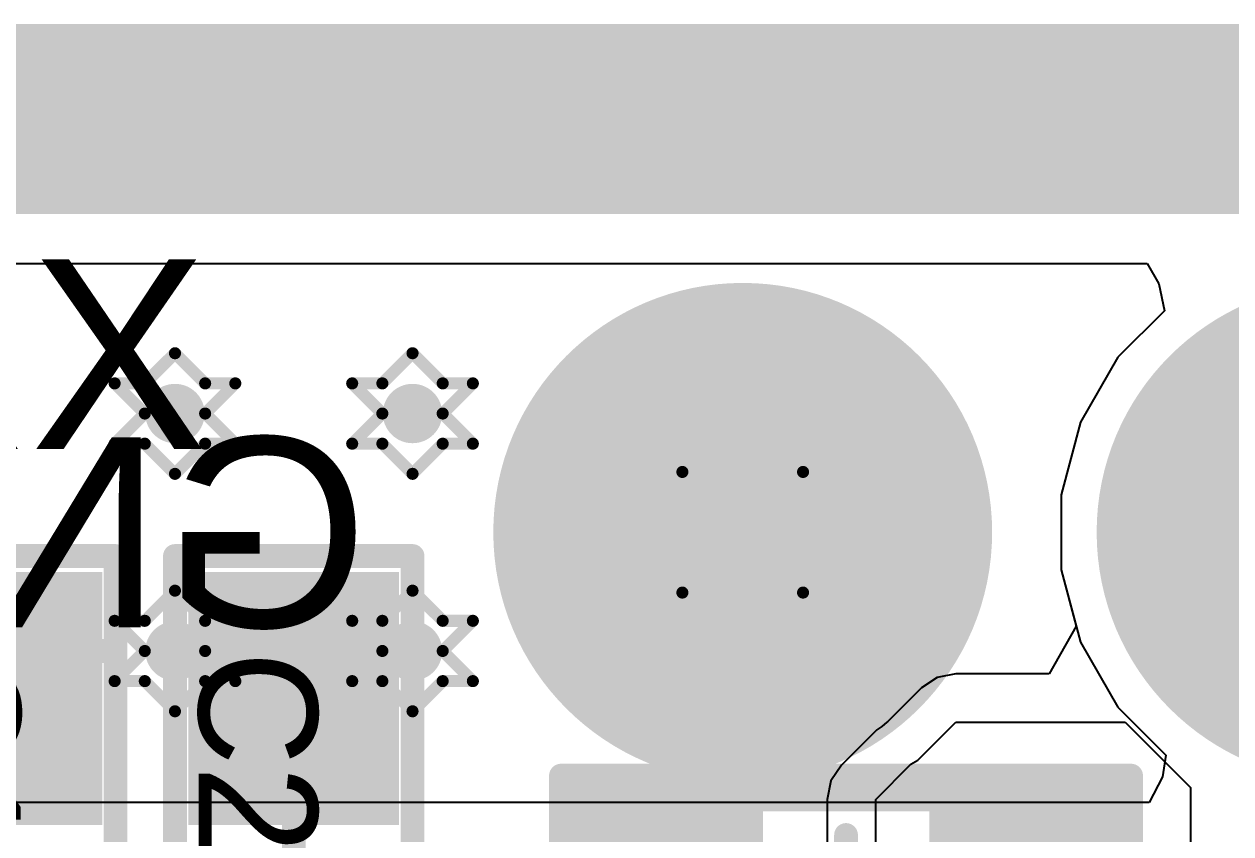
# Model space of a CAD drawing. Header units: millimetres. Extents: x -1.1 to 43.9, y -0.6 to 15.6.
# Drawn here: x 25.37 to 30.45, y 12.23 to 15.64 of the extents above; entities that cross this region are included whole.
import ezdxf

# ---------------------------------------------------------------- set-up
doc = ezdxf.new("R2010")
doc.units = ezdxf.units.MM
for name, color, linetype in [('BottomLayer', 5, 'Continuous'), ('BottomOverlay', 54, 'Continuous'), ('BottomPaste', 16, 'Continuous'), ('BottomSolder', 6, 'Continuous'), ('DrillDrawing', 1, 'Continuous'), ('KeepOutLayer', 6, 'Continuous'), ('Mechanical2', 216, 'Continuous'), ('Mechanical3', 76, 'Continuous'), ('Mechanical4', 56, 'Continuous'), ('Mechanical5', 56, 'Continuous'), ('Mechanical6', 56, 'Continuous'), ('Mechanical7', 56, 'Continuous'), ('MultiLayer', 9, 'Continuous'), ('PadHoleLayer', 156, 'Continuous'), ('TopLayer', 1, 'Continuous'), ('TopOverlay', 2, 'Continuous'), ('TopPaste', 8, 'Continuous'), ('TopSolder', 216, 'Continuous'), ('ViaHoleLayer', 16, 'Continuous')]:
    doc.layers.add(name, color=color, linetype=linetype)
doc.styles.add('Arial', font='', dxfattribs={"height": 0.2})
doc.styles.get('Arial').set_extended_font_data('Arial')

# ---------------------------------------------------------------- blocks, each defined once
blk = doc.blocks.new('RES_0603_B_71')
at = {"layer": 'BottomLayer'}
for points in [[(-1.1, 0.45), (-0.4, 0.45), (-0.4, -0.45), (-1.1, -0.45)], [(0.4, 0.45), (1.1, 0.45), (1.1, -0.45), (0.4, -0.45)]]:
    blk.add_hatch(color=5, dxfattribs=at).paths.add_polyline_path(points)
at = {"layer": 'BottomPaste'}
for points in [[(-1.1, 0.45), (-0.4, 0.45), (-0.4, -0.45), (-1.1, -0.45)], [(0.4, 0.45), (1.1, 0.45), (1.1, -0.45), (0.4, -0.45)]]:
    blk.add_hatch(color=16, dxfattribs=at).paths.add_polyline_path(points)
at = {"layer": 'BottomSolder'}
for points in [[(-1.15, 0.5), (-0.35, 0.5), (-0.35, -0.5), (-1.15, -0.5)], [(0.35, 0.5), (1.15, 0.5), (1.15, -0.5), (0.35, -0.5)]]:
    blk.add_hatch(color=6, dxfattribs=at).paths.add_polyline_path(points)
at = {"layer": 'Mechanical3', "const_width": 0.1}
for points in [[(0.9, 0.45), (-0.8, 0.45)], [(-0.8, 0.45), (-0.8, -0.45)], [(0.9, 0.45), (0.9, -0.45)], [(0.9, -0.45), (-0.8, -0.45)]]:
    blk.add_lwpolyline(points, dxfattribs=at)
at = {"layer": 'Mechanical3', "const_width": 0.05}
for points in [[(-0.825, 0.45, 1), (-0.775, 0.45, 1)], [(-0.825, 0.45, 1), (-0.775, 0.45, 1)], [(0.875, 0.45, 1), (0.925, 0.45, 1)], [(0.875, 0.45, 1), (0.925, 0.45, 1)], [(-0.825, -0.45, 1), (-0.775, -0.45, 1)], [(-0.825, -0.45, 1), (-0.775, -0.45, 1)], [(0.875, -0.45, 1), (0.925, -0.45, 1)], [(0.875, -0.45, 1), (0.925, -0.45, 1)]]:
    blk.add_lwpolyline(points, format="xyb", close=True, dxfattribs=at)
at = {"layer": 'Mechanical5', "const_width": 0.1}
for points in [[(-1.2, 0.55), (-1.2, -0.55)], [(1.2, 0.55), (-1.2, 0.55)], [(1.2, 0.55), (1.2, -0.55)], [(0, 0.3), (0, -0.3)], [(0.3, 0), (-0.3, 0)], [(1.2, -0.55), (-1.2, -0.55)]]:
    blk.add_lwpolyline(points, dxfattribs=at)
at = {"layer": 'Mechanical5', "const_width": 0.05}
for points in [[(-1.225, 0.55, 1), (-1.175, 0.55, 1)], [(-1.225, 0.55, 1), (-1.175, 0.55, 1)], [(1.175, 0.55, 1), (1.225, 0.55, 1)], [(1.175, 0.55, 1), (1.225, 0.55, 1)], [(-0.025, 0.3, 1), (0.025, 0.3, 1)], [(-0.325, 0, 1), (-0.275, 0, 1)], [(0.275, 0, 1), (0.325, 0, 1)], [(-0.025, -0.3, 1), (0.025, -0.3, 1)], [(-1.225, -0.55, 1), (-1.175, -0.55, 1)], [(-1.225, -0.55, 1), (-1.175, -0.55, 1)], [(1.175, -0.55, 1), (1.225, -0.55, 1)], [(1.175, -0.55, 1), (1.225, -0.55, 1)]]:
    blk.add_lwpolyline(points, format="xyb", close=True, dxfattribs=at)
at = {"layer": 'Mechanical7', "const_width": 0.1}
for points in [[(-1.2, 0.55), (-1.2, -0.55)], [(1.2, 0.55), (-1.2, 0.55)], [(1.2, 0.55), (1.2, -0.55)], [(1.2, -0.55), (-1.2, -0.55)]]:
    blk.add_lwpolyline(points, dxfattribs=at)
at = {"layer": 'Mechanical7', "const_width": 0.05}
for points in [[(-1.225, 0.55, 1), (-1.175, 0.55, 1)], [(-1.225, 0.55, 1), (-1.175, 0.55, 1)], [(1.175, 0.55, 1), (1.225, 0.55, 1)], [(1.175, 0.55, 1), (1.225, 0.55, 1)], [(-1.225, -0.55, 1), (-1.175, -0.55, 1)], [(-1.225, -0.55, 1), (-1.175, -0.55, 1)], [(1.175, -0.55, 1), (1.225, -0.55, 1)], [(1.175, -0.55, 1), (1.225, -0.55, 1)]]:
    blk.add_lwpolyline(points, format="xyb", close=True, dxfattribs=at)
at = {"layer": 'Mechanical7', "text_generation_flag": 2}
blk.add_text('R4', height=0.4, rotation=180, dxfattribs=at).set_placement((-0.7373, 0.2951))
blk = doc.blocks.new('4X1_PINOUT_76')
at = {"layer": 'BottomLayer'}
h = blk.add_hatch(color=5, dxfattribs=at)
edge = h.paths.add_edge_path()
edge.add_arc((1.27, 0), 1, 0, 360)
h = blk.add_hatch(color=5, dxfattribs=at)
edge = h.paths.add_edge_path()
edge.add_arc((3.81, 0), 1, 0, 360)
at = {"layer": 'BottomSolder'}
h = blk.add_hatch(color=6, dxfattribs=at)
edge = h.paths.add_edge_path()
edge.add_arc((1.27, 0), 1.05, 0, 360)
h = blk.add_hatch(color=6, dxfattribs=at)
edge = h.paths.add_edge_path()
edge.add_arc((3.81, 0), 1.05, 0, 360)
at = {"layer": 'MultiLayer'}
h = blk.add_hatch(color=9, dxfattribs=at)
edge = h.paths.add_edge_path()
edge.add_arc((1.27, 0), 1, 0, 360)
h = blk.add_hatch(color=9, dxfattribs=at)
edge = h.paths.add_edge_path()
edge.add_arc((3.81, 0), 1, 0, 360)
at = {"layer": 'PadHoleLayer'}
h = blk.add_hatch(color=156, dxfattribs=at)
edge = h.paths.add_edge_path()
edge.add_arc((1.27, 0), 0.525, 0, 360)
h = blk.add_hatch(color=156, dxfattribs=at)
edge = h.paths.add_edge_path()
edge.add_arc((3.81, 0), 0.525, 0, 360)
at = {"layer": 'TopLayer'}
h = blk.add_hatch(color=1, dxfattribs=at)
edge = h.paths.add_edge_path()
edge.add_arc((1.27, 0), 1, 0, 360)
h = blk.add_hatch(color=1, dxfattribs=at)
edge = h.paths.add_edge_path()
edge.add_arc((3.81, 0), 1, 0, 360)
at = {"layer": 'TopSolder'}
h = blk.add_hatch(color=216, dxfattribs=at)
edge = h.paths.add_edge_path()
edge.add_arc((1.27, 0), 1.05, 0, 360)
h = blk.add_hatch(color=216, dxfattribs=at)
edge = h.paths.add_edge_path()
edge.add_arc((3.81, 0), 1.05, 0, 360)
blk = doc.blocks.new('CAP_0603_95')
at = {"layer": 'TopLayer'}
for points in [[(-0.3175, 0.3937), (-0.3175, -0.3937), (-1.2827, -0.3937), (-1.2827, 0.3937)], [(1.2827, 0.3937), (1.2827, -0.3937), (0.3175, -0.3937), (0.3175, 0.3937)]]:
    blk.add_hatch(color=1, dxfattribs=at).paths.add_polyline_path(points)
at = {"layer": 'TopPaste'}
for points in [[(-0.3175, 0.3937), (-0.3175, -0.3937), (-1.2827, -0.3937), (-1.2827, 0.3937)], [(1.2827, 0.3937), (1.2827, -0.3937), (0.3175, -0.3937), (0.3175, 0.3937)]]:
    blk.add_hatch(color=8, dxfattribs=at).paths.add_polyline_path(points)
at = {"layer": 'TopSolder'}
for points in [[(-0.2675, 0.4437), (-0.2675, -0.4437), (-1.3327, -0.4437), (-1.3327, 0.4437)], [(1.3327, 0.4437), (1.3327, -0.4437), (0.2675, -0.4437), (0.2675, 0.4437)]]:
    blk.add_hatch(color=216, dxfattribs=at).paths.add_polyline_path(points)
at = {"layer": 'Mechanical2', "const_width": 0.1}
for points in [[(-1, -0.5), (-1, 0.5)], [(1, 0.5), (-1, 0.5)], [(1, -0.5), (1, 0.5)], [(1, -0.5), (-1, -0.5)]]:
    blk.add_lwpolyline(points, dxfattribs=at)
at = {"layer": 'Mechanical2', "const_width": 0.05}
for points in [[(-1.025, 0.5, 1), (-0.975, 0.5, 1)], [(-1.025, 0.5, 1), (-0.975, 0.5, 1)], [(0.975, 0.5, 1), (1.025, 0.5, 1)], [(0.975, 0.5, 1), (1.025, 0.5, 1)], [(-1.025, -0.5, 1), (-0.975, -0.5, 1)], [(-1.025, -0.5, 1), (-0.975, -0.5, 1)], [(0.975, -0.5, 1), (1.025, -0.5, 1)], [(0.975, -0.5, 1), (1.025, -0.5, 1)]]:
    blk.add_lwpolyline(points, format="xyb", close=True, dxfattribs=at)
at = {"layer": 'Mechanical4', "const_width": 0.1}
for points in [[(1.4, 0.5), (-1.4, 0.5)], [(-1.4, -0.5), (-1.4, 0.5)], [(1.4, -0.5), (1.4, 0.5)], [(0, -0.3), (0, 0.3)], [(0.3, 0), (-0.3, 0)], [(1.4, -0.5), (-1.4, -0.5)]]:
    blk.add_lwpolyline(points, dxfattribs=at)
at = {"layer": 'Mechanical4', "const_width": 0.05}
for points in [[(-1.425, 0.5, 1), (-1.375, 0.5, 1)], [(-1.425, 0.5, 1), (-1.375, 0.5, 1)], [(1.375, 0.5, 1), (1.425, 0.5, 1)], [(1.375, 0.5, 1), (1.425, 0.5, 1)], [(-0.025, 0.3, 1), (0.025, 0.3, 1)], [(-0.325, 0, 1), (-0.275, 0, 1)], [(0.275, 0, 1), (0.325, 0, 1)], [(-0.025, -0.3, 1), (0.025, -0.3, 1)], [(-1.425, -0.5, 1), (-1.375, -0.5, 1)], [(-1.425, -0.5, 1), (-1.375, -0.5, 1)], [(1.375, -0.5, 1), (1.425, -0.5, 1)], [(1.375, -0.5, 1), (1.425, -0.5, 1)]]:
    blk.add_lwpolyline(points, format="xyb", close=True, dxfattribs=at)
at = {"layer": 'Mechanical6', "const_width": 0.1}
for points in [[(1.4, 0.5), (-1.4, 0.5)], [(-1.4, -0.5), (-1.4, 0.5)], [(1.4, -0.5), (1.4, 0.5)], [(1.4, -0.5), (-1.4, -0.5)]]:
    blk.add_lwpolyline(points, dxfattribs=at)
at = {"layer": 'Mechanical6', "const_width": 0.05}
for points in [[(-1.425, 0.5, 1), (-1.375, 0.5, 1)], [(-1.425, 0.5, 1), (-1.375, 0.5, 1)], [(1.375, 0.5, 1), (1.425, 0.5, 1)], [(1.375, 0.5, 1), (1.425, 0.5, 1)], [(-1.425, -0.5, 1), (-1.375, -0.5, 1)], [(-1.425, -0.5, 1), (-1.375, -0.5, 1)], [(1.375, -0.5, 1), (1.425, -0.5, 1)], [(1.375, -0.5, 1), (1.425, -0.5, 1)]]:
    blk.add_lwpolyline(points, format="xyb", close=True, dxfattribs=at)
at = {"layer": 'Mechanical6'}
blk.add_text('C2', height=0.5, dxfattribs=at).set_placement((-1, -0.4))
blk = doc.blocks.new('CAP_0603_96')
at = {"layer": 'TopLayer'}
for points in [[(-0.3175, 0.3937), (-0.3175, -0.3937), (-1.2827, -0.3937), (-1.2827, 0.3937)], [(1.2827, 0.3937), (1.2827, -0.3937), (0.3175, -0.3937), (0.3175, 0.3937)]]:
    blk.add_hatch(color=1, dxfattribs=at).paths.add_polyline_path(points)
at = {"layer": 'TopPaste'}
for points in [[(-0.3175, 0.3937), (-0.3175, -0.3937), (-1.2827, -0.3937), (-1.2827, 0.3937)], [(1.2827, 0.3937), (1.2827, -0.3937), (0.3175, -0.3937), (0.3175, 0.3937)]]:
    blk.add_hatch(color=8, dxfattribs=at).paths.add_polyline_path(points)
at = {"layer": 'TopSolder'}
for points in [[(-0.2675, 0.4437), (-0.2675, -0.4437), (-1.3327, -0.4437), (-1.3327, 0.4437)], [(1.3327, 0.4437), (1.3327, -0.4437), (0.2675, -0.4437), (0.2675, 0.4437)]]:
    blk.add_hatch(color=216, dxfattribs=at).paths.add_polyline_path(points)
at = {"layer": 'Mechanical2', "const_width": 0.1}
for points in [[(-1, -0.5), (-1, 0.5)], [(1, 0.5), (-1, 0.5)], [(1, -0.5), (1, 0.5)], [(1, -0.5), (-1, -0.5)]]:
    blk.add_lwpolyline(points, dxfattribs=at)
at = {"layer": 'Mechanical2', "const_width": 0.05}
for points in [[(-1.025, 0.5, 1), (-0.975, 0.5, 1)], [(-1.025, 0.5, 1), (-0.975, 0.5, 1)], [(0.975, 0.5, 1), (1.025, 0.5, 1)], [(0.975, 0.5, 1), (1.025, 0.5, 1)], [(-1.025, -0.5, 1), (-0.975, -0.5, 1)], [(-1.025, -0.5, 1), (-0.975, -0.5, 1)], [(0.975, -0.5, 1), (1.025, -0.5, 1)], [(0.975, -0.5, 1), (1.025, -0.5, 1)]]:
    blk.add_lwpolyline(points, format="xyb", close=True, dxfattribs=at)
at = {"layer": 'Mechanical4', "const_width": 0.1}
for points in [[(1.4, 0.5), (-1.4, 0.5)], [(-1.4, -0.5), (-1.4, 0.5)], [(1.4, -0.5), (1.4, 0.5)], [(0, -0.3), (0, 0.3)], [(0.3, 0), (-0.3, 0)], [(1.4, -0.5), (-1.4, -0.5)]]:
    blk.add_lwpolyline(points, dxfattribs=at)
at = {"layer": 'Mechanical4', "const_width": 0.05}
for points in [[(-1.425, 0.5, 1), (-1.375, 0.5, 1)], [(-1.425, 0.5, 1), (-1.375, 0.5, 1)], [(1.375, 0.5, 1), (1.425, 0.5, 1)], [(1.375, 0.5, 1), (1.425, 0.5, 1)], [(-0.025, 0.3, 1), (0.025, 0.3, 1)], [(-0.325, 0, 1), (-0.275, 0, 1)], [(0.275, 0, 1), (0.325, 0, 1)], [(-0.025, -0.3, 1), (0.025, -0.3, 1)], [(-1.425, -0.5, 1), (-1.375, -0.5, 1)], [(-1.425, -0.5, 1), (-1.375, -0.5, 1)], [(1.375, -0.5, 1), (1.425, -0.5, 1)], [(1.375, -0.5, 1), (1.425, -0.5, 1)]]:
    blk.add_lwpolyline(points, format="xyb", close=True, dxfattribs=at)
at = {"layer": 'Mechanical6', "const_width": 0.1}
for points in [[(1.4, 0.5), (-1.4, 0.5)], [(-1.4, -0.5), (-1.4, 0.5)], [(1.4, -0.5), (1.4, 0.5)], [(1.4, -0.5), (-1.4, -0.5)]]:
    blk.add_lwpolyline(points, dxfattribs=at)
at = {"layer": 'Mechanical6', "const_width": 0.05}
for points in [[(-1.425, 0.5, 1), (-1.375, 0.5, 1)], [(-1.425, 0.5, 1), (-1.375, 0.5, 1)], [(1.375, 0.5, 1), (1.425, 0.5, 1)], [(1.375, 0.5, 1), (1.425, 0.5, 1)], [(-1.425, -0.5, 1), (-1.375, -0.5, 1)], [(-1.425, -0.5, 1), (-1.375, -0.5, 1)], [(1.375, -0.5, 1), (1.425, -0.5, 1)], [(1.375, -0.5, 1), (1.425, -0.5, 1)]]:
    blk.add_lwpolyline(points, format="xyb", close=True, dxfattribs=at)
at = {"layer": 'Mechanical6'}
blk.add_text('C1', height=0.5, dxfattribs=at).set_placement((-1, -0.4))

msp = doc.modelspace()

# ---------------------------------------------------------------- hatches: boundary and pattern name
at = {"layer": 'BottomLayer'}
h = msp.add_hatch(color=5, dxfattribs=at)
edge = h.paths.add_edge_path()
edge.add_arc((26, 14), 0.125, 0, 360)
h = msp.add_hatch(color=5, dxfattribs=at)
edge = h.paths.add_edge_path()
edge.add_arc((27, 14), 0.125, 0, 360)
h = msp.add_hatch(color=5, dxfattribs=at)
edge = h.paths.add_edge_path()
edge.add_arc((26, 13), 0.125, 0, 360)
h = msp.add_hatch(color=5, dxfattribs=at)
edge = h.paths.add_edge_path()
edge.add_arc((27, 13), 0.125, 0, 360)
at = {"layer": 'TopLayer'}
h = msp.add_hatch(color=1, dxfattribs=at)
edge = h.paths.add_edge_path()
edge.add_arc((26, 14), 0.125, 0, 360)
h = msp.add_hatch(color=1, dxfattribs=at)
edge = h.paths.add_edge_path()
edge.add_arc((27, 14), 0.125, 0, 360)
h = msp.add_hatch(color=1, dxfattribs=at)
edge = h.paths.add_edge_path()
edge.add_arc((26, 13), 0.125, 0, 360)
h = msp.add_hatch(color=1, dxfattribs=at)
edge = h.paths.add_edge_path()
edge.add_arc((27, 13), 0.125, 0, 360)
at = {"layer": 'ViaHoleLayer'}
h = msp.add_hatch(color=16, dxfattribs=at)
edge = h.paths.add_edge_path()
edge.add_arc((26, 14), 0.075, 0, 360)
h = msp.add_hatch(color=16, dxfattribs=at)
edge = h.paths.add_edge_path()
edge.add_arc((27, 14), 0.075, 0, 360)
h = msp.add_hatch(color=16, dxfattribs=at)
edge = h.paths.add_edge_path()
edge.add_arc((26, 13), 0.075, 0, 360)
h = msp.add_hatch(color=16, dxfattribs=at)
edge = h.paths.add_edge_path()
edge.add_arc((27, 13), 0.075, 0, 360)

# ---------------------------------------------------------------- linework, layer by layer
at = {"layer": 'BottomLayer'}
for p, q in [((23.6078, 14.6321), (30.0922, 14.6321)), ((30.0922, 14.6321), (30.1423, 14.5469)), ((30.1423, 14.5469), (30.1651, 14.4321)), ((30.1651, 14.4321), (29.9698, 14.2368)), ((29.9698, 14.2368), (29.8118, 13.9632)), ((29.8118, 13.9632), (29.73, 13.658)), ((29.73, 13.658), (29.73, 13.342)), ((29.73, 13.342), (29.7938, 13.1039)), ((29.7938, 13.1039), (29.6808, 12.9039)), ((29.2871, 12.9039), (29.209, 12.8884)), ((29.6808, 12.9039), (29.2871, 12.9039)), ((29.209, 12.8884), (29.1429, 12.8442)), ((29.1429, 12.8442), (29.0016, 12.7029)), ((29.0016, 12.7029), (28.9963, 12.6999)), ((29.1268, 12.5398), (29.2871, 12.7)), ((29.2871, 12.7), (30, 12.7)), ((30, 12.7), (30.275, 12.425)), ((28.9541, 12.6675), (28.8058, 12.5192)), ((28.9763, 12.6823), (28.9541, 12.6675)), ((28.9963, 12.6999), (28.9763, 12.6823)), ((28.8058, 12.5192), (28.7616, 12.453)), ((28.95, 12.375), (29.0983, 12.5233)), ((29.0983, 12.5233), (29.1268, 12.5398)), ((28.7616, 12.453), (28.7461, 12.375)), ((30.275, 12.425), (30.275, 11.7)), ((28.7461, 12.375), (28.7461, 11.5048)), ((28.95, 11.5047), (28.95, 12.375))]:
    msp.add_line(p, q, dxfattribs=at)
at = {"layer": 'DrillDrawing'}
for points, const_width in [([(0, 15.24), (43.47, 15.24)], 0.2), ([(25.873, 14.127), (26, 14.254)], 0.0508), ([(26, 14.254), (26.127, 14.127)], 0.0508), ([(26.873, 14.127), (27, 14.254)], 0.0508), ([(27, 14.254), (27.127, 14.127)], 0.0508), ([(25.746, 14.127), (25.873, 14)], 0.0508), ([(25.746, 14.127), (25.873, 14.127)], 0.0508), ([(26.127, 14.127), (26.254, 14.127)], 0.0508), ([(26.127, 14), (26.254, 14.127)], 0.0508), ([(26.746, 14.127), (26.873, 14)], 0.0508), ([(26.746, 14.127), (26.873, 14.127)], 0.0508), ([(27.127, 14.127), (27.254, 14.127)], 0.0508), ([(27.127, 14), (27.254, 14.127)], 0.0508), ([(25.746, 13.873), (25.873, 14)], 0.0508), ([(26.127, 14), (26.254, 13.873)], 0.0508), ([(26.746, 13.873), (26.873, 14)], 0.0508), ([(27.127, 14), (27.254, 13.873)], 0.0508), ([(25.746, 13.873), (25.873, 13.873)], 0.0508), ([(25.873, 13.873), (26, 13.746)], 0.0508), ([(26, 13.746), (26.127, 13.873)], 0.0508), ([(26.127, 13.873), (26.254, 13.873)], 0.0508), ([(26.746, 13.873), (26.873, 13.873)], 0.0508), ([(26.873, 13.873), (27, 13.746)], 0.0508), ([(27, 13.746), (27.127, 13.873)], 0.0508), ([(27.127, 13.873), (27.254, 13.873)], 0.0508), ([(28.136, 13.754), (28.644, 13.754)], 0.0508), ([(28.136, 13.246), (28.136, 13.754)], 0.0508), ([(28.644, 13.246), (28.644, 13.754)], 0.0508), ([(25.873, 13.127), (26, 13.254)], 0.0508), ([(26, 13.254), (26.127, 13.127)], 0.0508), ([(26.873, 13.127), (27, 13.254)], 0.0508), ([(27, 13.254), (27.127, 13.127)], 0.0508), ([(28.136, 13.246), (28.644, 13.246)], 0.0508), ([(25.746, 13.127), (25.873, 13)], 0.0508), ([(25.746, 13.127), (25.873, 13.127)], 0.0508), ([(26.127, 13.127), (26.254, 13.127)], 0.0508), ([(26.127, 13), (26.254, 13.127)], 0.0508), ([(26.746, 13.127), (26.873, 13)], 0.0508), ([(26.746, 13.127), (26.873, 13.127)], 0.0508), ([(27.127, 13.127), (27.254, 13.127)], 0.0508), ([(27.127, 13), (27.254, 13.127)], 0.0508), ([(25.746, 12.873), (25.873, 13)], 0.0508), ([(26.127, 13), (26.254, 12.873)], 0.0508), ([(26.746, 12.873), (26.873, 13)], 0.0508), ([(27.127, 13), (27.254, 12.873)], 0.0508), ([(25.746, 12.873), (25.873, 12.873)], 0.0508), ([(25.873, 12.873), (26, 12.746)], 0.0508), ([(26, 12.746), (26.127, 12.873)], 0.0508), ([(26.127, 12.873), (26.254, 12.873)], 0.0508), ([(26.746, 12.873), (26.873, 12.873)], 0.0508), ([(26.873, 12.873), (27, 12.746)], 0.0508), ([(27, 12.746), (27.127, 12.873)], 0.0508), ([(27.127, 12.873), (27.254, 12.873)], 0.0508)]:
    msp.add_lwpolyline(points, dxfattribs=dict(at, const_width=const_width))
at = {"layer": 'DrillDrawing', "const_width": 0.0254}
for points in [[(25.9873, 14.254, 1), (26.0127, 14.254, 1)], [(25.9873, 14.254, 1), (26.0127, 14.254, 1)], [(26.9873, 14.254, 1), (27.0127, 14.254, 1)], [(26.9873, 14.254, 1), (27.0127, 14.254, 1)], [(25.7333, 14.127, 1), (25.7587, 14.127, 1)], [(25.7333, 14.127, 1), (25.7587, 14.127, 1)], [(25.8603, 14.127, 1), (25.8857, 14.127, 1)], [(25.8603, 14.127, 1), (25.8857, 14.127, 1)], [(26.1143, 14.127, 1), (26.1397, 14.127, 1)], [(26.1143, 14.127, 1), (26.1397, 14.127, 1)], [(26.2413, 14.127, 1), (26.2667, 14.127, 1)], [(26.2413, 14.127, 1), (26.2667, 14.127, 1)], [(26.7333, 14.127, 1), (26.7587, 14.127, 1)], [(26.7333, 14.127, 1), (26.7587, 14.127, 1)], [(26.8603, 14.127, 1), (26.8857, 14.127, 1)], [(26.8603, 14.127, 1), (26.8857, 14.127, 1)], [(27.1143, 14.127, 1), (27.1397, 14.127, 1)], [(27.1143, 14.127, 1), (27.1397, 14.127, 1)], [(27.2413, 14.127, 1), (27.2667, 14.127, 1)], [(27.2413, 14.127, 1), (27.2667, 14.127, 1)], [(25.8603, 14, 1), (25.8857, 14, 1)], [(25.8603, 14, 1), (25.8857, 14, 1)], [(26.1143, 14, 1), (26.1397, 14, 1)], [(26.1143, 14, 1), (26.1397, 14, 1)], [(26.8603, 14, 1), (26.8857, 14, 1)], [(26.8603, 14, 1), (26.8857, 14, 1)], [(27.1143, 14, 1), (27.1397, 14, 1)], [(27.1143, 14, 1), (27.1397, 14, 1)], [(25.7333, 13.873, 1), (25.7587, 13.873, 1)], [(25.7333, 13.873, 1), (25.7587, 13.873, 1)], [(25.8603, 13.873, 1), (25.8857, 13.873, 1)], [(25.8603, 13.873, 1), (25.8857, 13.873, 1)], [(26.1143, 13.873, 1), (26.1397, 13.873, 1)], [(26.1143, 13.873, 1), (26.1397, 13.873, 1)], [(26.2413, 13.873, 1), (26.2667, 13.873, 1)], [(26.2413, 13.873, 1), (26.2667, 13.873, 1)], [(26.7333, 13.873, 1), (26.7587, 13.873, 1)], [(26.7333, 13.873, 1), (26.7587, 13.873, 1)], [(26.8603, 13.873, 1), (26.8857, 13.873, 1)], [(26.8603, 13.873, 1), (26.8857, 13.873, 1)], [(27.1143, 13.873, 1), (27.1397, 13.873, 1)], [(27.1143, 13.873, 1), (27.1397, 13.873, 1)], [(27.2413, 13.873, 1), (27.2667, 13.873, 1)], [(27.2413, 13.873, 1), (27.2667, 13.873, 1)], [(25.9873, 13.746, 1), (26.0127, 13.746, 1)], [(25.9873, 13.746, 1), (26.0127, 13.746, 1)], [(26.9873, 13.746, 1), (27.0127, 13.746, 1)], [(26.9873, 13.746, 1), (27.0127, 13.746, 1)], [(28.1233, 13.754, 1), (28.1487, 13.754, 1)], [(28.1233, 13.754, 1), (28.1487, 13.754, 1)], [(28.6313, 13.754, 1), (28.6567, 13.754, 1)], [(28.6313, 13.754, 1), (28.6567, 13.754, 1)], [(25.9873, 13.254, 1), (26.0127, 13.254, 1)], [(25.9873, 13.254, 1), (26.0127, 13.254, 1)], [(26.9873, 13.254, 1), (27.0127, 13.254, 1)], [(26.9873, 13.254, 1), (27.0127, 13.254, 1)], [(28.1233, 13.246, 1), (28.1487, 13.246, 1)], [(28.1233, 13.246, 1), (28.1487, 13.246, 1)], [(28.6313, 13.246, 1), (28.6567, 13.246, 1)], [(28.6313, 13.246, 1), (28.6567, 13.246, 1)], [(25.7333, 13.127, 1), (25.7587, 13.127, 1)], [(25.7333, 13.127, 1), (25.7587, 13.127, 1)], [(25.8603, 13.127, 1), (25.8857, 13.127, 1)], [(25.8603, 13.127, 1), (25.8857, 13.127, 1)], [(26.1143, 13.127, 1), (26.1397, 13.127, 1)], [(26.1143, 13.127, 1), (26.1397, 13.127, 1)], [(26.2413, 13.127, 1), (26.2667, 13.127, 1)], [(26.2413, 13.127, 1), (26.2667, 13.127, 1)], [(26.7333, 13.127, 1), (26.7587, 13.127, 1)], [(26.7333, 13.127, 1), (26.7587, 13.127, 1)], [(26.8603, 13.127, 1), (26.8857, 13.127, 1)], [(26.8603, 13.127, 1), (26.8857, 13.127, 1)], [(27.1143, 13.127, 1), (27.1397, 13.127, 1)], [(27.1143, 13.127, 1), (27.1397, 13.127, 1)], [(27.2413, 13.127, 1), (27.2667, 13.127, 1)], [(27.2413, 13.127, 1), (27.2667, 13.127, 1)], [(25.8603, 13, 1), (25.8857, 13, 1)], [(25.8603, 13, 1), (25.8857, 13, 1)], [(26.1143, 13, 1), (26.1397, 13, 1)], [(26.1143, 13, 1), (26.1397, 13, 1)], [(26.8603, 13, 1), (26.8857, 13, 1)], [(26.8603, 13, 1), (26.8857, 13, 1)], [(27.1143, 13, 1), (27.1397, 13, 1)], [(27.1143, 13, 1), (27.1397, 13, 1)], [(25.7333, 12.873, 1), (25.7587, 12.873, 1)], [(25.7333, 12.873, 1), (25.7587, 12.873, 1)], [(25.8603, 12.873, 1), (25.8857, 12.873, 1)], [(25.8603, 12.873, 1), (25.8857, 12.873, 1)], [(26.1143, 12.873, 1), (26.1397, 12.873, 1)], [(26.1143, 12.873, 1), (26.1397, 12.873, 1)], [(26.2413, 12.873, 1), (26.2667, 12.873, 1)], [(26.2413, 12.873, 1), (26.2667, 12.873, 1)], [(26.7333, 12.873, 1), (26.7587, 12.873, 1)], [(26.7333, 12.873, 1), (26.7587, 12.873, 1)], [(26.8603, 12.873, 1), (26.8857, 12.873, 1)], [(26.8603, 12.873, 1), (26.8857, 12.873, 1)], [(27.1143, 12.873, 1), (27.1397, 12.873, 1)], [(27.1143, 12.873, 1), (27.1397, 12.873, 1)], [(27.2413, 12.873, 1), (27.2667, 12.873, 1)], [(27.2413, 12.873, 1), (27.2667, 12.873, 1)], [(25.9873, 12.746, 1), (26.0127, 12.746, 1)], [(25.9873, 12.746, 1), (26.0127, 12.746, 1)], [(26.9873, 12.746, 1), (27.0127, 12.746, 1)], [(26.9873, 12.746, 1), (27.0127, 12.746, 1)]]:
    msp.add_lwpolyline(points, format="xyb", close=True, dxfattribs=at)
at = {"layer": 'KeepOutLayer', "const_width": 0.4}
for points in [[(0, 15.44), (43.47, 15.44)], [(0.2, 15.04), (43.27, 15.04)]]:
    msp.add_lwpolyline(points, dxfattribs=at)
at = {"layer": 'TopLayer'}
for p, q in [((23.6078, 14.6321), (30.0922, 14.6321)), ((30.0922, 14.6321), (30.1423, 14.5469)), ((30.1423, 14.5469), (30.1651, 14.4321)), ((30.1651, 14.4321), (29.9698, 14.2368)), ((29.9698, 14.2368), (29.8118, 13.9632)), ((29.8118, 13.9632), (29.73, 13.658)), ((29.73, 13.658), (29.73, 13.342)), ((29.73, 13.342), (29.8118, 13.0368)), ((29.8118, 13.0368), (29.9698, 12.7632)), ((29.9698, 12.7632), (30.1713, 12.5617)), ((30.1713, 12.5617), (30.157, 12.4693)), ((30.157, 12.4693), (30.1017, 12.3617)), ((30.1017, 12.3617), (24.265, 12.3617))]:
    msp.add_line(p, q, dxfattribs=at)

# ---------------------------------------------------------------- block references
for name, p, rotation in [('4X1_PINOUT_76', (32.2, 13.5), 180), ('CAP_0603_96', (25.25, 12), 270), ('CAP_0603_95', (26.5, 12), 270), ('RES_0603_B_71', (28.825, 11.925), 180)]:
    msp.add_blockref(name, p, dxfattribs=dict(rotation=rotation))

# ---------------------------------------------------------------- texts
at = {"layer": 'BottomOverlay', "style": 'Arial', "text_generation_flag": 2}
msp.add_text('GND', height=0.8, dxfattribs=at).set_placement((26.8163, 13.1001))
at = {"layer": 'TopOverlay', "style": 'Arial'}
msp.add_text('RX', height=0.8, dxfattribs=at).set_placement((24.5836, 13.8501))

doc.saveas('drawing.dxf')
